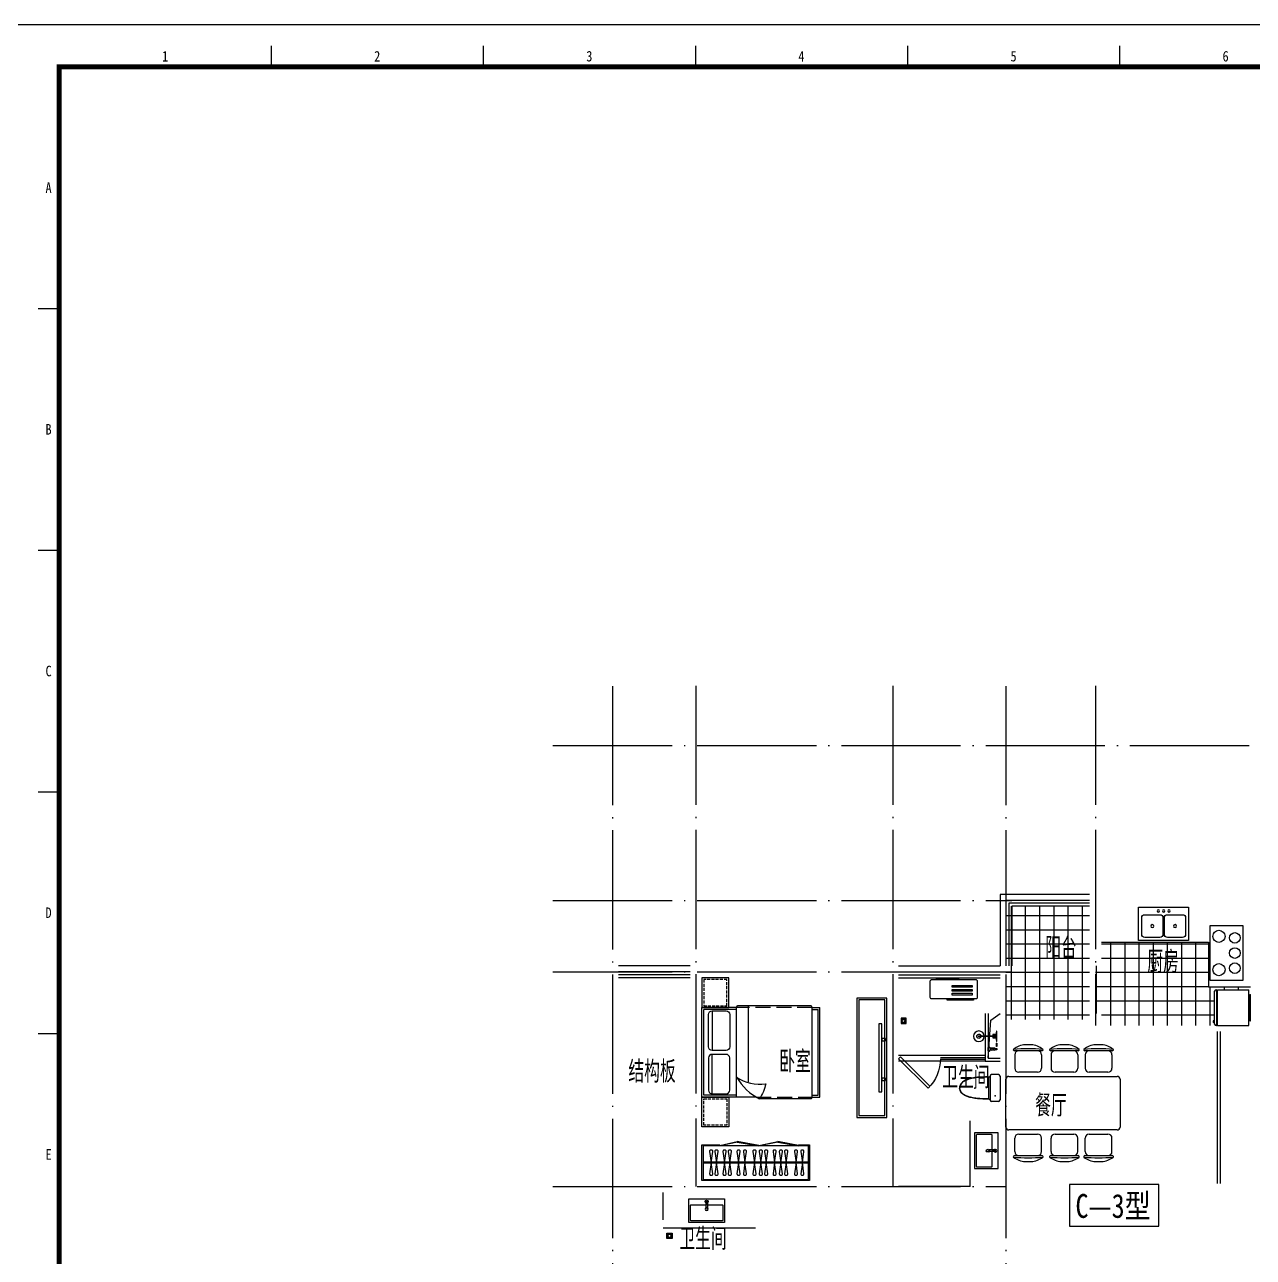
# Model space of a CAD drawing. Extents: x 921942 to 1159542, y -958603 to -790785.
# Drawn here: x 982530 to 1003142, y -937325 to -916648 of the extents above; entities that cross this region are included whole.
import ezdxf
from ezdxf.enums import TextEntityAlignment as Align

# ---------------------------------------------------------------- set-up
doc = ezdxf.new("R2010")
doc.units = 0
doc.header["$LTSCALE"] = 1000
doc.header["$MEASUREMENT"] = 0
doc.linetypes.add('DASH', pattern=[0.35, 0.25, -0.1])
doc.linetypes.add('DOTE', pattern=[2.42, 2, -0.2, 0.02, -0.2])
doc.layers.get('0').update_dxf_attribs({"linetype": 'CONTINUOUS'})
for name, color, linetype in [('BALCONY', 6, 'CONTINUOUS'), ('DOTE', 1, 'DOTE'), ('PUB_TEXT', 7, 'CONTINUOUS'), ('TT', 7, 'CONTINUOUS'), ('WINDOW', 4, 'CONTINUOUS'), ('厨卫', 8, 'CONTINUOUS'), ('图框', 255, 'CONTINUOUS'), ('家具', 8, 'CONTINUOUS'), ('平面填充', 250, 'CONTINUOUS'), ('空调', 8, 'CONTINUOUS'), ('管道', 8, 'CONTINUOUS')]:
    doc.layers.add(name, color=color, linetype=linetype)
doc.styles.get("Standard").update_dxf_attribs({"font": 'GBENOR', "bigfont": 'GBCBIG'})
doc.styles.add('TKZ1', font='SIMHEI.TTF', dxfattribs={"width": 0.7})
doc.styles.add('黑体', font='SIMHEI.TTF', dxfattribs={"width": 0.8})
pattern_1 = [(0, (93018.2, 5430.47), (0, 238.125), []), (90, (93018.2, 5430.47), (-238.125, 1e-14), [])]

# ---------------------------------------------------------------- blocks, each defined once
blk = doc.blocks.new('wasfsdgdfh')
at = {"layer": '厨卫', "linetype": 'ByBlock'}
for p, q in [((-317, 406), (241, 406)), ((-317, -432), (-317, 406)), ((-190, 51), (-190, 305)), ((-140, 356), (140, 356)), ((190, 305), (190, 51)), ((241, 406), (241, -432)), ((140, 0), (-140, 0)), ((-190, -330), (-190, -76)), ((-140, -25), (140, -25)), ((190, -76), (190, -330)), ((140, -381), (-140, -381)), ((241, -432), (-317, -432))]:
    blk.add_line(p, q, dxfattribs=at)
at = {"layer": '厨卫', "linetype": 'ByBlock', "extrusion": (0, 0, -1)}
for centre, major_axis, start_param, end_param in [((-140, 305), (0.1, 50.8), 4.711206, 6.282002), ((140, 305), (-0.1, 50.8), 0.001187, 1.571983), ((-254, 76), (-13.5, 13.5), 3.926991, 10.210176), ((-254, -13), (-13.5, 13.5), 3.926991, 10.210176), ((-140, 51), (-0.1, 50.8), 3.142779, 4.713576), ((0, 178), (-18, 18), 3.926991, 10.210176), ((140, 51), (0.1, 50.8), 1.569613, 3.140409), ((-254, -102), (-13.5, 13.5), 3.926991, 10.210176), ((-140, -76), (0.1, 50.8), 4.711206, 6.282002), ((0, -203), (-18, 18), 3.926991, 10.210176), ((140, -76), (-0.1, 50.8), 0.001187, 1.571983), ((-140, -330), (-0.1, 50.8), 3.142779, 4.713576), ((140, -330), (0.1, 50.8), 1.569613, 3.140409)]:
    blk.add_ellipse(centre, major_axis=major_axis, ratio=1, start_param=start_param, end_param=end_param, dxfattribs=at)
blk = doc.blocks.new('aswqdfrsgfh')
at = {"layer": '厨卫', "linetype": 'ByBlock'}
for p, q in [((-513, 299), (-513, -260)), ((401, 299), (-513, 299)), ((401, -260), (401, 299)), ((-513, -260), (401, -260))]:
    blk.add_line(p, q, dxfattribs=at)
for centre, radius in [((-310, 159), 88.9), ((-56, 159), 88.9), ((198, 159), 88.9), ((-336, -108), 102), ((223, -108), 102)]:
    blk.add_circle(centre, radius, dxfattribs=at)
blk = doc.blocks.new('A$C0C200289')
at = {"layer": '家具'}
for p, q in [((500, 623), (-48, 623)), ((-48, 613), (-48, 623)), ((500, 613), (500, 623)), ((-150, 72), (-150, 597)), ((600, 597), (-150, 597)), ((500, 613), (-48, 613)), ((600, 72), (600, 597)), ((-144, 72), (-150, 72)), ((-150, 53), (-150, 62)), ((-144, 62), (-150, 62)), ((-144, 62), (-144, 72)), ((568, 22), (-118, 22)), ((499, 22), (499, 0)), ((535, 22), (535, 0)), ((594, 62), (594, 72)), ((594, 72), (600, 72)), ((594, 62), (600, 62)), ((600, 53), (600, 62)), ((499, 0), (535, 0))]:
    blk.add_line(p, q, dxfattribs=at)
at = {"layer": '家具', "color": 251}
for p, q in [((594, 72), (-144, 72)), ((594, 62), (-144, 62))]:
    blk.add_line(p, q, dxfattribs=at)
at = {"layer": '家具'}
for centre, start, end in [((-118, 53), 180, 270), ((568, 53), 270, 0)]:
    blk.add_arc(centre, 31.5, start, end, dxfattribs=at)
blk = doc.blocks.new('fdgfhghjy')
at = {"layer": '家具'}
for p, q in [((-1002, 425), (-1002, -35)), ((-934, 420), (-709, 420)), ((-572, -1297), (-572, 518)), ((-522, 568), (278, 568)), ((328, 518), (328, -1297)), ((689, 420), (464, 420)), ((757, -35), (757, 425)), ((-1102, 245), (-1102, 146)), ((-642, 353), (-642, 38)), ((397, 38), (397, 353)), ((857, 146), (857, 245)), ((-1002, -183), (-1002, -643)), ((-934, -30), (-709, -30)), ((-934, -188), (-709, -188)), ((689, -30), (464, -30)), ((689, -188), (464, -188)), ((757, -643), (757, -183)), ((-1102, -363), (-1102, -462)), ((-642, -255), (-642, -570)), ((397, -570), (397, -255)), ((857, -462), (857, -363)), ((-1002, -755), (-1002, -1215)), ((-934, -638), (-709, -638)), ((-934, -760), (-709, -760)), ((689, -638), (464, -638)), ((689, -760), (464, -760)), ((757, -1215), (757, -755)), ((-1102, -936), (-1102, -1035)), ((-642, -828), (-642, -1143)), ((397, -1143), (397, -828)), ((857, -1035), (857, -936)), ((-934, -1210), (-709, -1210)), ((689, -1210), (464, -1210)), ((278, -1347), (-522, -1347))]:
    blk.add_line(p, q, dxfattribs=at)
for centre, radius, start, end in [((-786, 235), 316, 139.2735, 178.2349), ((1676, 195), 2713, 174.8023, 185.1977), ((-1018, 435), 10, 67.33, 139.2735), ((-1022, 425), 20, 0, 67.33), ((-934, 353), 67.5, 90, 180), ((-709, 353), 67.5, 0, 90), ((-522, 518), 50, 90, 180), ((278, 518), 50, 0, 90), ((464, 353), 67.5, 90, 180), ((689, 353), 67.5, 0, 90), ((777, 425), 20, 112.67, 180), ((773, 435), 10, 40.7265, 112.67), ((541, 235), 316, 1.7651, 40.7265), ((-1921, 195), 2713, 354.8023, 5.1977), ((-786, 156), 316, 181.7651, 220.7265), ((-934, 38), 67.5, 180, 270), ((-709, 38), 67.5, 270, 0), ((464, 38), 67.5, 180, 270), ((689, 38), 67.5, 270, 0), ((541, 156), 316, 319.2735, 358.2349), ((-786, -373), 316, 139.2735, 178.2349), ((1676, -413), 2713, 174.8023, 185.1977), ((-1018, -44), 10, 220.7265, 292.67), ((-1018, -174), 10, 67.33, 139.2735), ((-1022, -35), 20, 292.67, 0), ((-1022, -183), 20, 0, 67.33), ((-934, -255), 67.5, 90, 180), ((-709, -255), 67.5, 0, 90), ((464, -255), 67.5, 90, 180), ((689, -255), 67.5, 0, 90), ((777, -35), 20, 180, 247.33), ((777, -183), 20, 112.67, 180), ((773, -44), 10, 247.33, 319.2735), ((773, -174), 10, 40.7265, 112.67), ((541, -373), 316, 1.7651, 40.7265), ((-1921, -413), 2713, 354.8023, 5.1977), ((-786, -453), 316, 181.7651, 220.7265), ((-934, -570), 67.5, 180, 270), ((-709, -570), 67.5, 270, 0), ((464, -570), 67.5, 180, 270), ((689, -570), 67.5, 270, 0), ((541, -453), 316, 319.2735, 358.2349), ((-786, -945), 316, 139.2735, 178.2349), ((1676, -985), 2713, 174.8023, 185.1977), ((-1018, -652), 10, 220.7265, 292.67), ((-1018, -746), 10, 67.33, 139.2735), ((-1022, -643), 20, 292.67, 0), ((-1022, -755), 20, 0, 67.33), ((-934, -828), 67.5, 90, 180), ((-709, -828), 67.5, 0, 90), ((464, -828), 67.5, 90, 180), ((689, -828), 67.5, 0, 90), ((777, -643), 20, 180, 247.33), ((777, -755), 20, 112.67, 180), ((773, -652), 10, 247.33, 319.2735), ((773, -746), 10, 40.7265, 112.67), ((541, -945), 316, 1.7651, 40.7265), ((-1921, -985), 2713, 354.8023, 5.1977), ((-786, -1025), 316, 181.7651, 220.7265), ((-1018, -1225), 10, 220.7265, 292.67), ((-1022, -1215), 20, 292.67, 0), ((-934, -1143), 67.5, 180, 270), ((-709, -1143), 67.5, 270, 0), ((464, -1143), 67.5, 180, 270), ((689, -1143), 67.5, 270, 0), ((777, -1215), 20, 180, 247.33), ((773, -1225), 10, 247.33, 319.2735), ((541, -1025), 316, 319.2735, 358.2349), ((-522, -1297), 50, 180, 270), ((278, -1297), 50, 270, 0)]:
    blk.add_arc(centre, radius, start, end, dxfattribs=at)
blk = doc.blocks.new('asfdgfhgfh')
at = {"layer": '厨卫', "lineweight": -3}
for p, q in [((-222, -50), (-222, -125)), ((-222, -72), (-192, -72)), ((-192, -50), (-192, -125)), ((-12, -37), (-12, -27)), ((4, -42), (4, -315)), ((14, -315), (14, -42)), ((31, -37), (31, -27))]:
    blk.add_line(p, q, dxfattribs=at)
at = {"layer": '厨卫', "color": 8}
for p, q in [((-6, -37), (-6, -27)), ((24, -34), (24, -27))]:
    blk.add_line(p, q, dxfattribs=at)
at = {"layer": '厨卫', "lineweight": -3}
for points in [[(-195, -40), (-195, -12), (-219, -12), (-219, -40)], [(-1, -27), (-46, -27), (-76, -22), (-76, -12)], [(-76, -12), (94, -12), (94, -22), (64, -27), (19, -27)], [(-19, -61), (-29, -61), (-29, -57), (-19, -57)], [(4, -82), (-19, -82), (-19, -37), (-6, -37)], [(24, -37), (37, -37), (37, -82), (14, -82)], [(37, -57), (47, -57), (47, -61), (37, -61)]]:
    blk.add_lwpolyline(points, dxfattribs=at)
for points in [[(-162, -12), (-162, -22), (-106, -22), (-106, -12)], [(40, -12), (40, -22), (-22, -22), (-22, -12)]]:
    blk.add_lwpolyline(points, close=True, dxfattribs=at)
at = {"layer": '厨卫', "color": 8}
for points in [[(4, -62), (-6, -62), (-6, -34), (-1, -34)], [(19, -34), (24, -34), (24, -62), (14, -62)]]:
    blk.add_lwpolyline(points, dxfattribs=at)
blk.add_lwpolyline([(19, -22), (19, -42), (-1, -42), (-1, -22)], close=True, dxfattribs=at)
for centre, radius in [((-207, -50), 15), ((-207, -99), 15), ((9, -315), 5)]:
    blk.add_circle(centre, radius, dxfattribs=at)
at = {"layer": '厨卫', "lineweight": -3}
blk.add_circle((9, -315), 89.5, dxfattribs=at)
for centre, start, end in [((-239, -119), 286.4181, 340.3267), ((-175, -119), 199.6733, 253.5819)]:
    blk.add_arc(centre, 17.7, start, end, dxfattribs=at)
at = {"layer": '厨卫', "color": 8}
for centre, radius, start, end in [((-207, -50), 17, 133.3359, 208.0725), ((-207, -99), 17, 151.9275, 28.0725), ((-207, -50), 17, 331.9275, 46.6641), ((9, -315), 35, 98.2132, 81.7868), ((9, -315), 9, 123.749, 56.251)]:
    blk.add_arc(centre, radius, start, end, dxfattribs=at)
at = {"layer": '厨卫', "lineweight": -3, "extrusion": (0, 0, -1)}
for centre, major_axis, ratio, start_param, end_param in [((-207, -147), (33.6, 0), 0.612909, -0.37962, 3.521213), ((-207, -138), (31.4, 0), 0.47884, -1.072899, 4.214492)]:
    blk.add_ellipse(centre, major_axis=major_axis, ratio=ratio, start_param=start_param, end_param=end_param, dxfattribs=at)
blk = doc.blocks.new('aswfdgdfh')
at = {"layer": '厨卫'}
blk.add_lwpolyline([(43, -43), (43, 43), (-43, 43), (-43, -43)], close=True, dxfattribs=at)
at = {"layer": '厨卫', "color": 8}
for points in [[(-33, 0), (-33, 1), (-17, 1), (-17, 0)], [(-24, 23), (-22, 24), (-11, 13), (-13, 12)], [(0, 33), (1, 33), (1, 17), (0, 17)], [(23, 24), (24, 22), (13, 11), (12, 13)], [(33, 0), (33, -1), (17, -1), (17, 0)], [(-23, -24), (-24, -22), (-13, -11), (-12, -13)], [(0, -33), (-1, -33), (-1, -17), (0, -17)], [(24, -23), (22, -24), (11, -13), (13, -12)]]:
    blk.add_lwpolyline(points, close=True, dxfattribs=at)
blk.add_circle((0, 0), 36.6, dxfattribs=at)
blk = doc.blocks.new('DR2045')
at = {"color": 0, "linetype": 'ByBlock'}
for p, q in [((0, 0), (-1.06, -1.06)), ((0, 0), (16.97, -16.97)), ((-1.06, -1.06), (15.91, -18.03))]:
    blk.add_line(p, q, dxfattribs=at)
blk.add_arc((0, 0), 24, 270, 315, dxfattribs=at)
blk = doc.blocks.new('asfdgfh')
at = {"layer": '厨卫', "ltscale": 100}
for p, q in [((-266, -207, 0), (-266, -92, 0)), ((159, -67, 0), (-241, -67, 0)), ((145, -40, 0), (-228, -40, 0)), ((184, -207, 0), (184, -92, 0)), ((159, -232, 0), (-241, -232, 0))]:
    blk.add_line(p, q, dxfattribs=at)
for centre, radius, start, end in [((-241, -92, 0), 25, 90, 180), ((-241, -207, 0), 25, 180, 270), ((-261, -39, 0), 33.7, 303.6157, 10.847), ((178, -39, 0), 33.9, 169.3113, 235.1347), ((159, -92, 0), 25, 0, 90), ((159, -207, 0), 25, 270, 0)]:
    blk.add_arc(centre, radius, start, end, dxfattribs=at)
for points, knots in [([(-227, -33, 0), (-227, 85, 0), (-226, 243, 0), (-137, 424, 0), (-69, 441, 0), (-41, 448, 0)], [0, 0, 0, 0, 355.24272, 473.249847, 556.576042, 556.576042, 556.576042, 556.576042]), ([(-222, -41, 0), (-222, -2, 0), (-222, 29, 0), (-220, 90, 0), (-219, 121, 0), (-213, 182, 0), (-208, 213, 0), (-198, 258, 0), (-194, 273, 0), (-187, 296, 0), (-184, 303, 0), (-180, 315, 0), (-179, 319, 0), (-176, 326, 0), (-174, 330, 0), (-170, 341, 0), (-167, 348, 0), (-160, 363, 0), (-156, 369, 0), (-148, 382, 0), (-143, 389, 0), (-134, 400, 0), (-129, 405, 0), (-121, 412, 0), (-118, 414, 0), (-112, 418, 0), (-109, 420, 0), (-102, 423, 0), (-99, 425, 0), (-92, 428, 0), (-89, 429, 0), (-78, 433, 0), (-71, 435, 0), (-56, 440, 0), (-48, 441, 0), (-40, 443, 0)], [0, 0, 0, 0, 92.762674, 92.762674, 185.525347, 185.525347, 278.288021, 278.288021, 324.669358, 324.669358, 347.860026, 347.860026, 359.45536, 359.45536, 371.050694, 371.050694, 394.241363, 394.241363, 417.432031, 417.432031, 440.6227, 440.6227, 463.813368, 463.813368, 475.408702, 475.408702, 487.004036, 487.004036, 498.599371, 498.599371, 510.194705, 510.194705, 533.385373, 533.385373, 556.576042, 556.576042, 556.576042, 556.576042]), ([(140, -40, 0), (140, -2, 0), (139, 29, 0), (138, 90, 0), (136, 121, 0), (130, 182, 0), (125, 213, 0), (115, 258, 0), (111, 273, 0), (104, 296, 0), (101, 303, 0), (97, 315, 0), (96, 319, 0), (93, 326, 0), (92, 330, 0), (87, 341, 0), (84, 348, 0), (77, 363, 0), (73, 369, 0), (65, 382, 0), (61, 389, 0), (51, 400, 0), (46, 405, 0), (38, 412, 0), (35, 414, 0), (29, 418, 0), (26, 420, 0), (20, 423, 0), (16, 425, 0), (10, 428, 0), (6, 429, 0), (-4, 433, 0), (-12, 435, 0), (-27, 440, 0), (-35, 441, 0), (-43, 443, 0)], [0, 0, 0, 0, 92.762674, 92.762674, 185.525347, 185.525347, 278.288021, 278.288021, 324.669358, 324.669358, 347.860026, 347.860026, 359.45536, 359.45536, 371.050694, 371.050694, 394.241363, 394.241363, 417.432031, 417.432031, 440.6227, 440.6227, 463.813368, 463.813368, 475.408702, 475.408702, 487.004036, 487.004036, 498.599371, 498.599371, 510.194705, 510.194705, 533.385373, 533.385373, 556.576042, 556.576042, 556.576042, 556.576042]), ([(145, -33, 0), (144, 85, 0), (143, 243, 0), (54, 424, 0), (-13, 441, 0), (-41, 448, 0)], [0, 0, 0, 0, 355.24272, 473.249847, 556.576042, 556.576042, 556.576042, 556.576042])]:
    blk.add_open_spline(points, degree=3, knots=knots, dxfattribs=at)
at = {"layer": '厨卫'}
for p in [(-42, 189, 0), (-171, -149, 0)]:
    blk.add_point(p, dxfattribs=at)
blk = doc.blocks.new('asfsdgdfh')
at = {"layer": '厨卫'}
for p, q in [((-103, -121), (-103, -33)), ((-73, -121), (-73, -33))]:
    blk.add_line(p, q, dxfattribs=at)
blk.add_lwpolyline([(212, 214), (-388, 214), (-388, -186), (212, -186)], close=True, dxfattribs=at)
blk.add_lwpolyline([(-73, -86), (172, -86, 0.414214), (182, -76), (182, 174, 0.414214), (172, 184), (-348, 184, 0.414214), (-358, 174), (-358, -76, 0.414214), (-348, -86), (-103, -86)], format="xyb", dxfattribs=at)
for radius in [25, 20]:
    blk.add_circle((-88, -11), radius, dxfattribs=at)
for centre, radius, start, end in [((-88, -138), 23, 99.4881, 80.5119), ((-88, -138), 12.3, 106.4136, 73.5864), ((-88, -138), 10.7, 108.3951, 71.6049), ((218, -111), 310, 175.5082, 184.4918), ((-88, -87), 2.86, 0, 180), ((-88, -136), 2.86, 180, 0), ((-394, -111), 310, 355.5082, 4.4918)]:
    blk.add_arc(centre, radius, start, end, dxfattribs=at)
for centre in [(-88, -33), (-88, -42), (-88, -44)]:
    blk.add_ellipse(centre, major_axis=(-15.3, 0), ratio=0.448066, start_param=3.141593, end_param=6.283185, dxfattribs=at)
blk = doc.blocks.new('图框2')
at = {"layer": '图框', "color": 0}
for p, q in [((84100, 59400), (0, 59400)), ((7538, 58900), (7538, 58400)), ((12575, 58900), (12575, 58400)), ((17612, 58900), (17612, 58400)), ((22650, 58900), (22650, 58400)), ((27688, 58900), (27688, 58400)), ((2000, 52660), (2500, 52660)), ((2000, 46920), (2500, 46920)), ((2000, 41180), (2500, 41180)), ((2000, 35440), (2500, 35440))]:
    blk.add_line(p, q, dxfattribs=at)
at = {"layer": '图框', "color": 0, "const_width": 120}
blk.add_lwpolyline([(83100, 58400), (2500, 58400), (2500, 1000), (83100, 1000)], close=True, dxfattribs=at)
at = {"layer": '图框', "color": 0, "style": 'TKZ1', "width": 0.85}
for s, p in [('1', (5019, 58650)), ('2', (10056, 58650)), ('3', (15094, 58650)), ('4', (20131, 58650)), ('5', (25169, 58650)), ('6', (30206, 58650)), ('A', (2250, 55530)), ('B', (2250, 49790)), ('C', (2250, 44050)), ('D', (2250, 38310)), ('E', (2250, 32570))]:
    blk.add_text(s, height=250, dxfattribs=at).set_placement(p, align=Align.MIDDLE)
blk = doc.blocks.new('sderg fhfgjghj')
at = {"layer": '家具'}
blk.add_line((934, 186), (934, 206), dxfattribs=at)
at = {"layer": '家具', "color": 8}
for p, q in [((-553, -83), (1212, -84)), ((-553, -103), (1212, -104))]:
    blk.add_line(p, q, dxfattribs=at)
at = {"layer": '家具'}
for points in [[(-388, 196), (-40, 259), (-39, 250), (-386, 187)], [(276, 196), (-40, 259), (-42, 250), (274, 187)], [(278, 196), (640, 259), (642, 249), (280, 186)], [(934, 196), (640, 259), (638, 249), (932, 186)]]:
    blk.add_lwpolyline(points, close=True, dxfattribs=at)
for points in [[(-390, 187), (-390, 207), (-573, 207), (-573, -393), (1232, -394), (1232, 206), (934, 206)], [(-388, 187), (934, 186), (1212, 186), (1212, -374), (-553, -373), (-553, 187), (-388, 187)]]:
    blk.add_lwpolyline(points, dxfattribs=at)
at = {"layer": '家具', "color": 8}
for points in [[(-479, -280), (-452, -93), (-479, 93, -0.459921), (-459, 117), (-445, 117, -0.459921), (-425, 93), (-452, -93), (-425, -280, -0.459921), (-445, -303), (-459, -303, -0.459921)], [(-372, -280), (-346, -93), (-372, 93, -0.459921), (-353, 117), (-338, 117, -0.459921), (-319, 93), (-346, -93), (-319, -280, -0.459921), (-338, -303), (-353, -303, -0.459921)], [(-209, -280), (-182, -93), (-209, 93, -0.459921), (-189, 117), (-175, 117, -0.459921), (-155, 93), (-182, -93), (-155, -280, -0.459921), (-175, -303), (-189, -303, -0.459921)], [(-120, -280), (-93, -93), (-120, 93, -0.459921), (-100, 117), (-86, 117, -0.459921), (-66, 93), (-93, -93), (-66, -280, -0.459921), (-86, -303), (-100, -303, -0.459921)], [(-13, -280), (13, -93), (-13, 93, -0.459921), (6, 117), (21, 117, -0.459921), (40, 93), (13, -93), (40, -280, -0.459921), (21, -303), (6, -303, -0.459921)], [(128, -280), (155, -93), (128, 93, -0.459921), (148, 117), (162, 117, -0.459921), (182, 93), (155, -93), (182, -280, -0.459921), (162, -303), (148, -303, -0.459921)], [(217, -280), (244, -93), (217, 93, -0.459921), (236, 117), (251, 117, -0.459921), (270, 93), (244, -93), (270, -280, -0.459921), (251, -303), (236, -303, -0.459921)], [(323, -280), (350, -93), (323, 93, -0.459921), (343, 117), (357, 117, -0.459921), (377, 93), (350, -93), (377, -280, -0.459921), (357, -303), (343, -303, -0.459921)], [(483, -280), (510, -93), (483, 93, -0.459921), (503, 117), (518, 117, -0.459921), (537, 93), (510, -93), (537, -280, -0.459921), (518, -303), (503, -303, -0.459921)], [(590, -280), (617, -93), (590, 93, -0.459921), (610, 117), (624, 117, -0.459921), (644, 93), (617, -93), (644, -280, -0.459921), (624, -303), (610, -303, -0.459921)], [(737, -280), (764, -93), (737, 93, -0.459921), (757, 117), (771, 117, -0.459921), (791, 93), (764, -93), (791, -280, -0.459921), (771, -303), (757, -303, -0.459921)], [(826, -280), (852, -93), (826, 93, -0.459921), (845, 117), (860, 117, -0.459921), (879, 93), (852, -93), (879, -280, -0.459921), (860, -303), (845, -303, -0.459921)], [(961, -280), (988, -93), (961, 93, -0.459921), (981, 117), (995, 117, -0.459921), (1015, 93), (988, -93), (1015, -280, -0.459921), (995, -303), (981, -303, -0.459921)], [(1049, -280), (1076, -93), (1049, 93, -0.459921), (1069, 117), (1083, 117, -0.459921), (1103, 93), (1076, -93), (1103, -280, -0.459921), (1083, -303), (1069, -303, -0.459921)]]:
    blk.add_lwpolyline(points, format="xyb", close=True, dxfattribs=at)
blk = doc.blocks.new('A$C2FB07499')
at = {"layer": '家具', "ltscale": 0.5}
blk.add_lwpolyline([(500, 0), (0, 0), (0, 2000), (500, 2000)], close=True, dxfattribs=at)
at = {"layer": '家具', "color": 251, "ltscale": 40}
for points in [[(470, 30), (30, 30), (30, 1970), (470, 1970)], [(368, 1572), (415, 1572), (415, 428), (368, 428)], [(415, 1381), (480, 1381), (480, 1343), (415, 1343)], [(415, 717), (480, 717), (480, 679), (415, 679)]]:
    blk.add_lwpolyline(points, close=True, dxfattribs=at)
blk = doc.blocks.new('空调机')
at = {"layer": '空调', "color": 8}
for p, q in [((2416486, -275315), (2416486, -275325)), ((2416849, -275305), (2416496, -275305)), ((2416859, -275325), (2416859, -275315))]:
    blk.add_line(p, q, dxfattribs=at)
blk.add_lwpolyline([(2416186, -275325), (2416946, -275325, -0.414214), (2416966, -275345), (2416966, -275615, -0.414214), (2416946, -275635), (2416186, -275635, -0.414214), (2416166, -275615), (2416166, -275345, -0.414214)], format="xyb", close=True, dxfattribs=at)
for points in [[(2416256, -275445), (2416592, -275445), (2416592, -275416), (2416256, -275416)], [(2416256, -275511), (2416592, -275511), (2416592, -275482), (2416256, -275482)], [(2416256, -275577), (2416592, -275577), (2416592, -275548), (2416256, -275548)], [(2416235, -275664), (2416675, -275664), (2416675, -275649), (2416235, -275649)]]:
    blk.add_lwpolyline(points, close=True, dxfattribs=at)
for centre, start, end in [((2416496, -275315), 90, 180), ((2416849, -275315), 0, 90)]:
    blk.add_arc(centre, 10, start, end, dxfattribs=at)
blk = doc.blocks.new('dgfgf')
at = {"layer": '家具'}
blk.add_lwpolyline([(7597, -62676), (7147, -62676), (7147, -63176), (7597, -63176), (7597, -62676), (7517, -62676)], dxfattribs=at)
at = {"layer": '家具', "color": 251, "linetype": 'DASH', "ltscale": 0.2}
blk.add_lwpolyline([(7567, -62706), (7177, -62706), (7177, -63146), (7567, -63146)], close=True, dxfattribs=at)
blk = doc.blocks.new('A$C72813290')
at = {"layer": '家具'}
for p, q in [((579, 2000), (0, 2000)), ((0, 500), (0, 2000)), ((30, 530), (30, 1970)), ((579, 1970), (30, 1970)), ((170, 1945), (170, 1283)), ((579, 500), (579, 2010)), ((1830, 2030), (599, 2030)), ((779, 753), (779, 2030)), ((1850, 500), (1850, 2000)), ((1850, 2000), (1980, 2000)), ((1850, 1970), (1950, 1970)), ((1950, 530), (1950, 1970)), ((1980, 500), (1980, 2000)), ((170, 555), (170, 1217)), ((912, 500), (0, 500)), ((579, 530), (30, 530)), ((1830, 470), (967, 470)), ((1850, 530), (1950, 530)), ((1850, 500), (1980, 500))]:
    blk.add_line(p, q, dxfattribs=at)
at = {"layer": '家具', "linetype": 'DASH'}
for p, q in [((1850, 2000), (579, 2000)), ((912, 500), (1850, 500))]:
    blk.add_line(p, q, dxfattribs=at)
at = {"layer": '家具'}
for points in [[(170, 1945), (405, 1945, -0.414214), (465, 1885), (465, 1343, -0.414214), (405, 1283), (170, 1283, -0.414214), (110, 1343), (110, 1885, -0.414214)], [(170, 555), (405, 555, 0.414214), (465, 615), (465, 1157, 0.414214), (405, 1217), (170, 1217, 0.414214), (110, 1157), (110, 615, 0.414214)]]:
    blk.add_lwpolyline(points, format="xyb", close=True, dxfattribs=at)
blk.add_lwpolyline([(579, 833, 0.180302), (1071, 725, -0.088637), (967, 470, 28871.271551)], format="xyb", dxfattribs=at)
for centre, radius, start, end in [((599, 2010), 20, 90, 180), ((1819, 2001), 30.7, 357.6884, 69.6917), ((1392, 1313), 944, 210.6075, 243.2773), ((1819, 499), 30.7, 290.3566, 2.3152)]:
    blk.add_arc(centre, radius, start, end, dxfattribs=at)
blk.add_blockref('dgfgf', (-7147, 65176), dxfattribs=at)
at = {"layer": '家具', "xscale": -1, "rotation": 180}
blk.add_blockref('dgfgf', (-7147, -62676), dxfattribs=at)

msp = doc.modelspace()

# ---------------------------------------------------------------- hatches: boundary and pattern name
at = {"layer": '平面填充'}
h = msp.add_hatch(dxfattribs=at)
h.set_pattern_fill('NET', color=256, scale=75, style=0)
h.set_pattern_definition(pattern_1)
h.paths.add_polyline_path([(999606, -932443), (1000250, -932443), (1000250, -931884), (999606, -931884)], flags=24)
edge = h.paths.add_edge_path()
edge.add_line((1000392, -933197), (1000392, -932873))
edge.add_arc((1001092, -933217), 780, 153.823, 178.5307)
edge.add_line((1000312, -933197), (1000392, -933197))
edge = h.paths.add_edge_path()
edge.add_line((1000392, -933337), (1000392, -933237))
edge.add_line((1000392, -933237), (1000312, -933237))
edge.add_line((1000312, -933237), (1000312, -933197))
edge.add_line((1000312, -933197), (1000312, -933197))
edge.add_arc((1001092, -933217), 780, 153.823, 178.5307, ccw=False)
edge.add_line((1000392, -932873), (1000392, -931437))
edge.add_line((1000392, -931437), (998992, -931437))
edge.add_line((998992, -931437), (998992, -932437))
edge.add_line((998992, -932437), (998992, -933337))
edge.add_line((998992, -933337), (1000392, -933337))
h = msp.add_hatch(dxfattribs=at)
h.set_pattern_fill('NET', color=256, scale=75, style=0)
h.set_pattern_definition(pattern_1)
edge = h.paths.add_edge_path()
edge.add_ellipse((1002523, -932862), major_axis=(-31.5, 0), ratio=0.8, start_angle=-90, end_angle=0, ccw=False)
edge.add_line((1002523, -932837), (1002531, -932837))
edge.add_line((1002531, -932837), (1002531, -932841))
edge.add_line((1002531, -932841), (1002541, -932841))
edge.add_line((1002541, -932841), (1002541, -932837))
edge.add_line((1002541, -932837), (1003066, -932837))
edge.add_line((1003066, -932837), (1003066, -933437))
edge.add_line((1003066, -933437), (1003092, -933437))
edge.add_line((1003092, -933437), (1003092, -933357))
edge.add_line((1003092, -933357), (1003083, -933357))
edge.add_line((1003083, -933357), (1003083, -932918))
edge.add_line((1003083, -932918), (1003092, -932918))
edge.add_line((1003092, -932918), (1003092, -932788))
edge.add_line((1003092, -932788), (1002392, -932788))
edge.add_line((1002392, -932788), (1002392, -932037))
edge.add_line((1002392, -932037), (1000592, -932037))
edge.add_line((1000592, -932037), (1000592, -932437))
edge.add_line((1000592, -932437), (1000492, -932437))
edge.add_line((1000492, -932437), (1000492, -933237))
edge.add_line((1000492, -933237), (1000592, -933237))
edge.add_line((1000592, -933237), (1000592, -933437))
edge.add_line((1000592, -933437), (1001292, -933437))
edge.add_line((1001292, -933437), (1002492, -933437))
edge.add_line((1002492, -933437), (1002511, -933437))
edge.add_ellipse((1002523, -933412), major_axis=(31.5, 0), ratio=0.8, start_angle=180, end_angle=269.9981, ccw=False)
edge.add_line((1002491, -933412), (1002491, -933385))
edge.add_line((1002491, -933385), (1002469, -933385))
edge.add_line((1002469, -933385), (1002469, -933356))
edge.add_line((1002469, -933356), (1002491, -933356))
edge.add_line((1002491, -933356), (1002491, -932862))
h.paths.add_polyline_path([(1001755, -932812), (1001755, -931962), (1002205, -931962), (1002205, -932812)], flags=9)
h.paths.add_polyline_path([(1001286, -932662), (1001965, -932662), (1001965, -932120), (1001286, -932120)], flags=24)

# ---------------------------------------------------------------- linework, layer by layer
at = {"layer": 'BALCONY', "color": 8}
for p, q in [((993692, -932437), (992492, -932437)), ((997192, -932437), (998892, -932437)), ((993692, -932637), (992492, -932637)), ((997192, -932637), (998892, -932637))]:
    msp.add_line(p, q, dxfattribs=at)
at = {"layer": 'BALCONY'}
for p, q in [((993692, -932537), (992492, -932537)), ((993692, -932587), (992492, -932587)), ((997192, -932537), (998892, -932537)), ((997192, -932587), (998892, -932587))]:
    msp.add_line(p, q, dxfattribs=at)
at = {"layer": 'BALCONY', "color": 8}
for points in [[(1000392, -931237), (998892, -931237), (998892, -932437)], [(1000392, -931437), (999092, -931437), (999092, -932437)]]:
    msp.add_lwpolyline(points, dxfattribs=at)
at = {"layer": 'BALCONY'}
for points in [[(1000392, -931337), (998992, -931337), (998992, -932437)], [(1000392, -931387), (999042, -931387), (999042, -932437)]]:
    msp.add_lwpolyline(points, dxfattribs=at)
at = {"layer": 'DOTE', "linetype": 'DOTE'}
for p, q in [((992392, -927742), (992392, -948837)), ((993792, -927737), (993792, -936137)), ((997092, -927737), (997092, -936137)), ((998992, -927742), (998992, -948837)), ((1000492, -927737), (1000492, -933437)), ((991392, -928737), (1028292, -928737)), ((991392, -931337), (999089, -931337)), ((991392, -932537), (999089, -932537)), ((991392, -936137), (998992, -936137))]:
    msp.add_line(p, q, dxfattribs=at)
at = {"layer": 'PUB_TEXT'}
msp.add_lwpolyline([(1001559, -936102), (1000059, -936102), (1000059, -936802), (1001559, -936802)], close=True, dxfattribs=at)
at = {"layer": 'WINDOW'}
msp.add_line((998392, -936137), (997192, -936137), dxfattribs=at)
at = {"layer": '厨卫', "color": 3}
for p, q in [((998642, -933937), (997192, -933937)), ((998642, -934037), (997192, -934037))]:
    msp.add_line(p, q, dxfattribs=at)
at = {"layer": '厨卫', "linetype": 'ByBlock'}
for p, q in [((997892, -933972), (998642, -933972)), ((997892, -934002), (998642, -934002))]:
    msp.add_line(p, q, dxfattribs=at)
at = {"layer": '厨卫'}
for p, q in [((998392, -936137), (998392, -935037)), ((993242, -936696, 0), (993242, -936237)), ((994792, -936837, 0), (993242, -936837, 0))]:
    msp.add_line(p, q, dxfattribs=at)
msp.add_lwpolyline([(1000592, -932037), (1002392, -932037), (1002392, -932788), (1003092, -932788)], dxfattribs=at)
at = {"layer": '家具'}
for points in [[(1002542, -936087), (1002542, -933537)], [(1002592, -936087), (1002592, -933537)]]:
    msp.add_lwpolyline(points, dxfattribs=at)
at = {"layer": '管道'}
for points in [[(998642, -933237), (998642, -934037), (998892, -934037)], [(998692, -933237), (998692, -933987), (998892, -933987)], [(998692, -933987), (998739, -933347), (998892, -933237)]]:
    msp.add_lwpolyline(points, dxfattribs=at)

# ---------------------------------------------------------------- block references
at = {"layer": '厨卫'}
for name, p, rotation in [('wasfsdgdfh', (1001650, -931769), 270), ('aswqdfrsgfh', (1002673, -932277), 270), ('aswfdgdfh', (997275, -933357), 90), ('asfdgfh', (998660, -934444, 0), 90), ('asfsdgdfh', (998676, -935449), 90)]:
    msp.add_blockref(name, p, dxfattribs=dict(at, rotation=rotation))
at = {"layer": '厨卫', "xscale": -1}
for name, p, rotation in [('asfdgfhgfh', (998853, -933626), 270), ('asfsdgdfh', (994059, -936528), 180), ('aswfdgdfh', (993348, -936964), 270)]:
    msp.add_blockref(name, p, dxfattribs=dict(at, rotation=rotation))
at = {"layer": '厨卫', "linetype": 'ByBlock', "xscale": -29.16666666674428, "yscale": 29.16666666674428, "zscale": 29.16666666670181, "rotation": 90}
msp.add_blockref('DR2045', (997192, -933994), dxfattribs=at)
at = {"layer": '图框', "color": 0, "linetype": 'ByBlock', "xscale": 0.7063020216301084, "yscale": 0.7063020213972777, "zscale": 0.7063020214030876}
msp.add_blockref('图框2', (981342, -958603), dxfattribs=at)
at = {"layer": '家具'}
msp.add_blockref('A$C72813290', (993892, -935137), dxfattribs=at)
for name, p, xscale, rotation in [('A$C0C200289', (1002469, -932957), 0.8000000000465661, 270), ('A$C2FB07499', (996492, -932978), -1, 180)]:
    msp.add_blockref(name, p, dxfattribs=dict(at, xscale=xscale, rotation=rotation))
at = {"layer": '家具', "rotation": 90}
msp.add_blockref('fdgfhghjy', (999560, -934617), dxfattribs=at)
at = {"layer": '家具', "xscale": -1}
msp.add_blockref('sderg fhfgjghj', (995124, -935643), dxfattribs=at)
at = {"layer": '空调', "xscale": -1}
msp.add_blockref('空调机', (3414683, -657348), dxfattribs=at)

# ---------------------------------------------------------------- texts
at = {"layer": 'PUB_TEXT', "style": '黑体', "width": 0.8}
msp.add_text('C—3型', height=400, dxfattribs=at).set_placement((1000158, -936663))
at = {"layer": 'TT', "color": 0, "linetype": 'Continuous'}
for s, p in [('阳台', (999650, -932322)), ('厨房', (1001364, -932551)), ('卧室', (995188, -934226)), ('结构板', (992658, -934395)), ('卫生间', (997923, -934491)), ('餐厅', (999482, -934964)), ('卫生间', (993513, -937202))]:
    msp.add_text(s, height=367.5, dxfattribs=at).set_placement(p)

doc.saveas('drawing.dxf')
